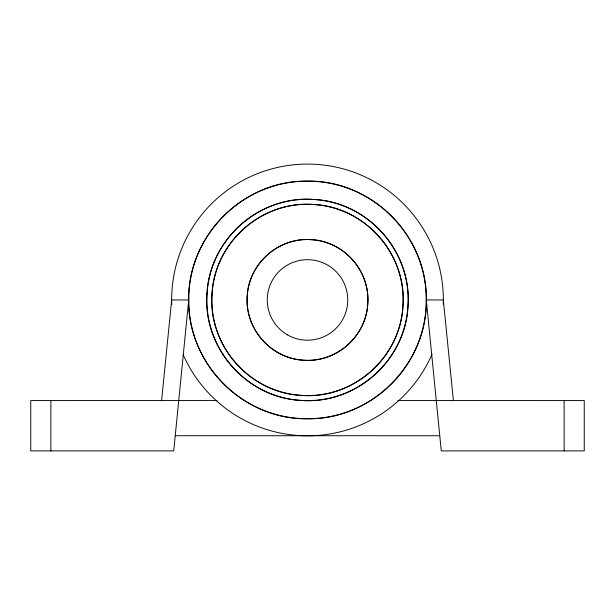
<?xml version="1.0" encoding="UTF-8"?>
<svg xmlns="http://www.w3.org/2000/svg" width="615" height="615" viewBox="0 0 615 615"><rect width="100%" height="100%" fill="white"/><g stroke="black" fill="none" stroke-linecap="round" stroke-linejoin="round"><path stroke-width="0.92" d="M161.607 400.58L171.677 299.951L188.713 299.951C187.145 363.427 244.024 420.306 307.5 418.738C370.976 420.306 427.856 363.427 426.287 299.951C427.856 236.468 370.976 179.588 307.5 181.156C244.024 179.588 187.145 236.468 188.713 299.951L173.73 450.903L30.75 450.903L30.75 400.58L217.195 400.565M397.805 400.565L584.25 400.58L584.25 450.903L441.27 450.903L426.287 299.951L443.323 299.951L453.393 400.58M564.124 400.58L564.124 450.903M439.756 435.743L175.244 435.727M50.876 400.58L50.876 450.903M171.716 304.563A135.861 135.861 0 0 1 307.331 164.09A135.861 135.861 0 0 1 443.292 304.225M432.038 354.24A135.861 135.861 0 0 1 183.093 354.548M207.032 293.624C202.327 347.229 247.407 398.366 301.181 400.419C354.786 405.116 405.915 360.036 407.968 306.27C412.673 252.665 367.593 201.536 313.819 199.483C260.214 194.778 209.085 239.858 207.032 293.624M212.06 293.939C207.586 344.869 250.413 393.439 301.496 395.391C352.418 399.858 400.995 357.038 402.94 305.955C407.414 255.025 364.587 206.456 313.504 204.503C262.582 200.036 214.005 242.864 212.06 293.939M247.23 296.153C244.409 328.318 271.446 358.991 303.71 360.221C335.867 363.042 366.54 335.998 367.77 303.741C370.591 271.584 343.554 240.903 311.29 239.673C279.133 236.852 248.46 263.897 247.23 296.153M241.764 398.889A118.787 118.787 0 0 0 426.057 307.408A118.787 118.787 0 0 0 254.679 193.548A118.787 118.787 0 0 0 241.764 398.889M259.684 382.768A95.633 95.633 0 0 0 403.132 299.951A95.633 95.633 0 0 0 259.684 217.126A95.633 95.633 0 0 0 259.684 382.768M257.17 387.127A100.668 100.668 0 0 0 408.168 299.951A100.668 100.668 0 0 0 257.17 212.767A100.668 100.668 0 0 0 257.17 387.127M277.304 352.249A60.393 60.393 0 0 0 367.893 299.951A60.393 60.393 0 0 0 277.304 247.645A60.393 60.393 0 0 0 277.304 352.249M287.374 334.806A40.252 40.252 0 0 0 347.752 299.951A40.252 40.252 0 0 0 287.374 265.088A40.252 40.252 0 0 0 287.374 334.806"/></g></svg>
